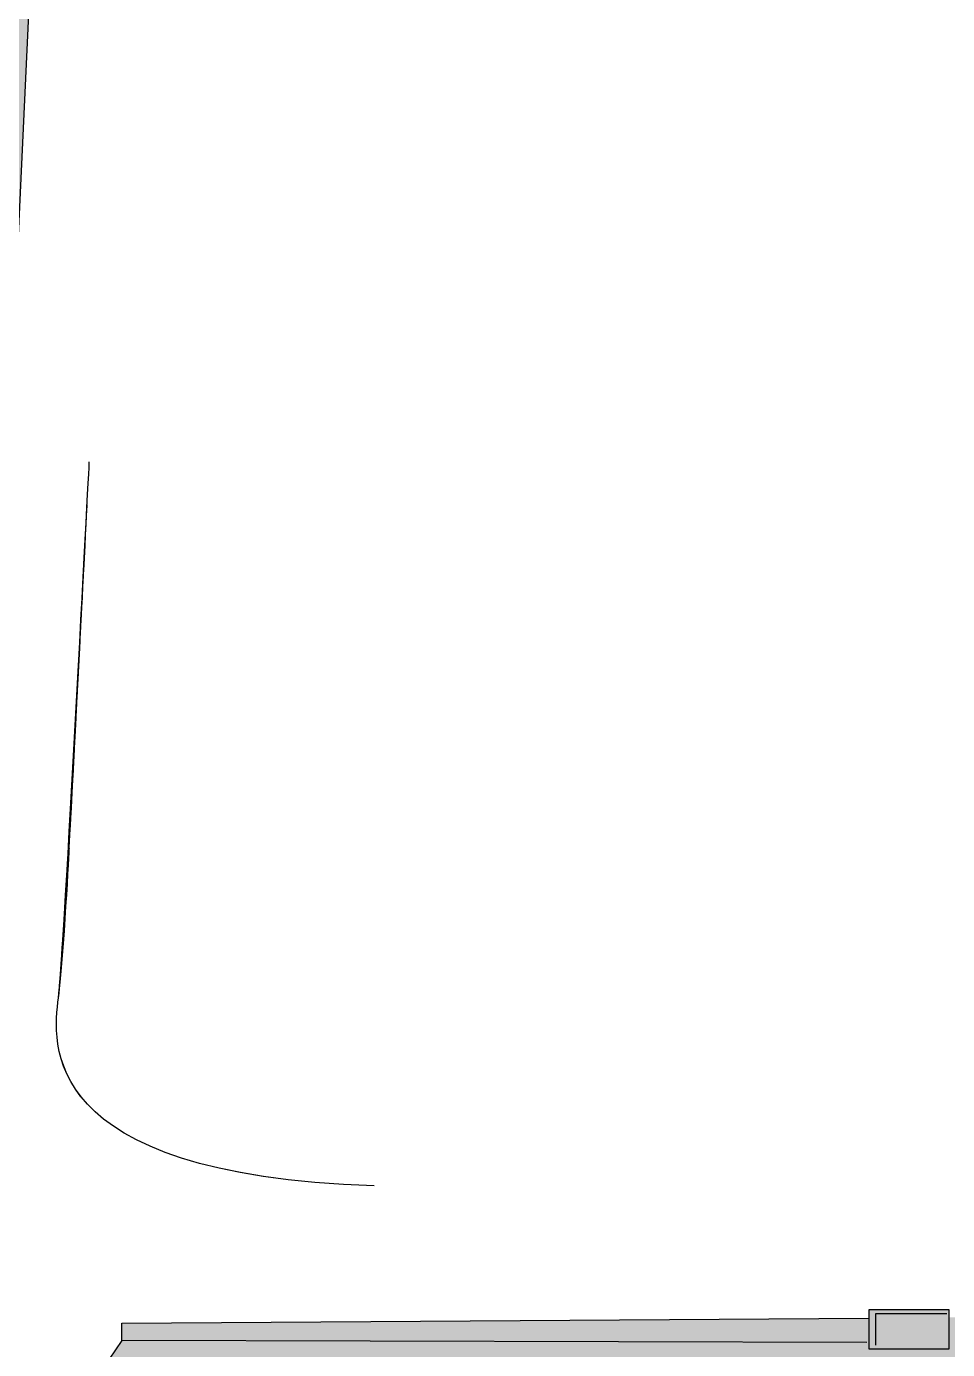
# Model space of a CAD drawing. Header units: millimetres. Extents: x 1111 to 1333, y -447 to -319.
# Drawn here: x 1279.443 to 1279.932, y -440.276 to -439.573 of the extents above; entities that cross this region are included whole.
import ezdxf

# ---------------------------------------------------------------- set-up
doc = ezdxf.new("R2010")
doc.units = ezdxf.units.MM

# ---------------------------------------------------------------- blocks, each defined once
blk = doc.blocks.new('scanne')
at = {"transparency": 33554559}
h = blk.add_hatch(color=256, dxfattribs=at)
h.paths.add_polyline_path([(-0.0647, 2.33579), (-0.02629, 3.15606), (-0.06693, 3.15465), (-0.09271, 2.57232)], flags=0)
h.paths.add_polyline_path([(-0.099, 2.37156, 0.000869), (-0.09271, 2.57232)], flags=0)
h = blk.add_hatch(color=256, dxfattribs=at)
h.paths.add_polyline_path([(0.00992, 2.25476, 0.014829), (-0.03912, 2.30594)], flags=0)
h.paths.add_polyline_path([(0.00992, 2.25476), (0.01129, 2.25316)], flags=0)
h.paths.add_polyline_path([(2.23438, 2.25316), (2.23647, 2.25558)], flags=0)
h.paths.add_polyline_path([(2.27393, 2.29508, 0.014038), (2.23647, 2.25558)], flags=0)
h.paths.add_polyline_path([(2.27393, 2.29508), (2.27434, 2.29577)], flags=0)
h.paths.add_polyline_path([(2.15103, 2.28719), (2.14483, 2.28715), (1.89379, 2.28715), (1.85939, 2.30508), (1.85574, 2.29978), (1.84726, 2.3043), (1.84625, 2.30799), (1.6511, 2.35092), (1.65146, 2.35133), (1.7255, 2.35133), (1.7255, 2.36192), (1.69699, 2.36611), (1.69699, 2.36926), (1.57427, 2.36926), (1.56816, 2.36917), (1.55023, 2.37318), (1.548, 2.37318), (1.54772, 2.37715), (1.53577, 2.37715), (1.53568, 2.37309), (1.42638, 2.37236), (1.42661, 2.37665), (1.38423, 2.37665), (1.38395, 2.372), (0.9873, 2.36926), (0.9873, 2.36005), (0.98045, 2.3501), (1.58381, 2.3501), (1.58399, 2.3496), (1.76012, 2.29235), (1.76245, 2.29139)], flags=0)
h.paths.add_polyline_path([(1.23341, 2.2871, 0.002387), (1.76245, 2.29139)], flags=0)
h.paths.add_polyline_path([(1.23341, 2.2871), (1.23341, 2.28715), (0.92589, 2.28715), (0.89127, 2.30508), (0.88748, 2.29978), (0.87904, 2.3043), (0.878, 2.30799), (0.68407, 2.35069), (0.68329, 2.35133), (0.75733, 2.35133), (0.75733, 2.36192), (0.72869, 2.36611), (0.72869, 2.36926), (0.60615, 2.36926), (0.60104, 2.36894), (0.58198, 2.37318), (0.57974, 2.37318), (0.57947, 2.37715), (0.56751, 2.37715), (0.56747, 2.37309), (0.45803, 2.37236), (0.4583, 2.37665), (0.41597, 2.37665), (0.41574, 2.372), (0.01913, 2.36926), (0.01913, 2.36005), (0.01234, 2.3501), (0.61564, 2.3501), (0.61478, 2.34992), (0.80117, 2.28938), (0.80368, 2.28842)], flags=0)
at = {"lineweight": -3}
for points in [[(-0.02629, 3.15608), (-0.0647, 2.33581)], [(0.41467, 2.35904), (0.01902, 2.36009), (0.01902, 2.36926), (0.41563, 2.372)], [(0.41945, 2.35763), (0.41945, 2.37451), (0.45727, 2.37451)], [(0.01902, 2.36009), (0.01218, 2.3501), (0.61558, 2.3501)]]:
    blk.add_lwpolyline(points, dxfattribs=at)
blk.add_lwpolyline([(0.45822, 2.35551), (0.41597, 2.35551), (0.41597, 2.37663), (0.45822, 2.37663)], close=True, dxfattribs=at)
for points in [[(-0.01466, 2.5422), (-0.01178, 2.56574), (0.00172, 2.82682), (0.00172, 2.82682)], [(-0.01465, 2.5422), (-0.01177, 2.56574), (0.00059, 2.80401), (0.00059, 2.80401)], [(-0.01468, 2.5422), (-0.01177, 2.56574), (-0.00059, 2.78124), (-0.00059, 2.78124)], [(-0.01467, 2.5422), (-0.01175, 2.56574), (-0.00181, 2.75843), (-0.00181, 2.75843)], [(-0.01466, 2.5422), (-0.01179, 2.56574), (-0.00298, 2.73562), (-0.00298, 2.73562)], [(-0.01465, 2.5422), (-0.01177, 2.56574), (-0.00416, 2.71286), (-0.00416, 2.71286)], [(-0.01468, 2.5422), (-0.01177, 2.56574), (-0.00533, 2.69005), (-0.00533, 2.69005)], [(-0.01465, 2.5422), (-0.01177, 2.56574), (-0.00653, 2.66724), (-0.00653, 2.66724)], [(-0.01468, 2.5422), (-0.01177, 2.56574), (-0.0077, 2.64443), (-0.0077, 2.64443)], [(-0.01467, 2.5422), (-0.01175, 2.56574), (-0.00888, 2.62166), (-0.00888, 2.62166)], [(0.15297, 2.44221), (-0.02645, 2.44809), (-0.01764, 2.51867), (-0.01468, 2.54221)], [(0.15297, 2.4422), (-0.02645, 2.44809), (-0.01764, 2.51866), (-0.01468, 2.5422)], [(0.15298, 2.4422), (-0.02644, 2.44809), (-0.01764, 2.51866), (-0.01467, 2.5422)], [(0.15298, 2.4422), (-0.02644, 2.44809), (-0.01764, 2.51866), (-0.01467, 2.5422)], [(0.15298, 2.4422), (-0.02644, 2.44809), (-0.01764, 2.51866), (-0.01467, 2.5422)], [(0.15299, 2.4422), (-0.02643, 2.44809), (-0.01763, 2.51866), (-0.01466, 2.5422)], [(0.15299, 2.4422), (-0.02643, 2.44809), (-0.01763, 2.51866), (-0.01466, 2.5422)], [(0.15299, 2.4422), (-0.02643, 2.44809), (-0.01767, 2.51866), (-0.01466, 2.5422)], [(0.15299, 2.4422), (-0.02643, 2.44809), (-0.01763, 2.51866), (-0.01466, 2.5422)], [(0.153, 2.44221), (-0.02642, 2.44809), (-0.01766, 2.51867), (-0.01465, 2.54221)], [(0.15295, 2.4422), (-0.02642, 2.44809), (-0.01766, 2.51866), (-0.01465, 2.5422)], [(0.15295, 2.4422), (-0.02642, 2.44809), (-0.01766, 2.51866), (-0.01465, 2.5422)], [(0.15295, 2.4422), (-0.02642, 2.44809), (-0.01766, 2.51866), (-0.01465, 2.5422)], [(0.15295, 2.4422), (-0.02642, 2.44809), (-0.01766, 2.51866), (-0.01465, 2.5422)], [(0.15295, 2.4422), (-0.02642, 2.44809), (-0.01766, 2.51866), (-0.01465, 2.5422)], [(0.153, 2.4422), (-0.02642, 2.44809), (-0.01766, 2.51866), (-0.01465, 2.5422)], [(0.15296, 2.4422), (-0.02641, 2.44809), (-0.01765, 2.51866), (-0.01468, 2.5422)], [(0.15296, 2.4422), (-0.02641, 2.44809), (-0.01765, 2.51866), (-0.01468, 2.5422)], [(0.15296, 2.4422), (-0.02641, 2.44809), (-0.01765, 2.51866), (-0.01468, 2.5422)], [(0.15296, 2.4422), (-0.02641, 2.44809), (-0.01765, 2.51866), (-0.01468, 2.5422)], [(0.15297, 2.44221), (-0.0264, 2.44809), (-0.01765, 2.51867), (-0.01468, 2.54221)], [(0.15297, 2.44221), (-0.0264, 2.44809), (-0.01765, 2.51867), (-0.01468, 2.54221)], [(0.07741, 2.16524), (0.03212, 2.22911), (-0.04074, 2.31884), (-0.08658, 2.3567)]]:
    blk.add_open_spline(points, degree=3, dxfattribs=at)
at = {"lineweight": -3, "transparency": 33554559}
blk.add_solid([(0.01902, 2.36007), (0.41467, 2.35902), (0.01902, 2.36924), (0.41563, 2.37202)], dxfattribs=at)

msp = doc.modelspace()

# ---------------------------------------------------------------- block references
msp.add_blockref('scanne', (1279.47453, -442.63089))

doc.saveas('drawing.dxf')
